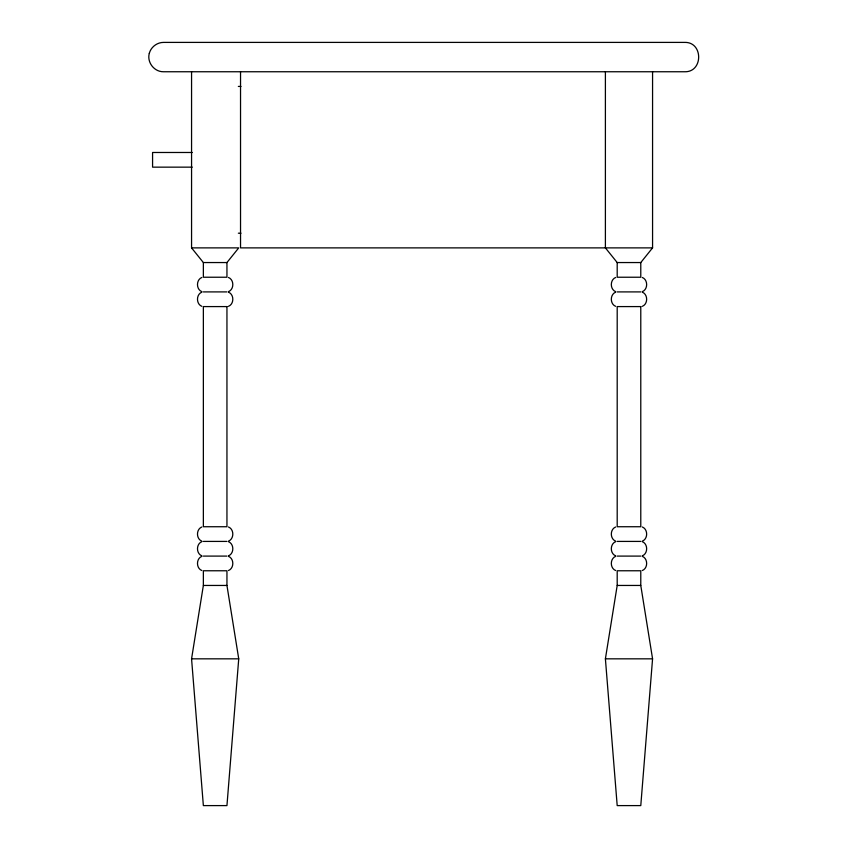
<?xml version="1.0" encoding="UTF-8"?>
<svg xmlns="http://www.w3.org/2000/svg" width="848" height="848" viewBox="0 0 848 848"><rect width="100%" height="100%" fill="white"/><g stroke="black" fill="none" stroke-linecap="round" stroke-linejoin="round"><path stroke-width="1.27" d="M238.733 658.832L226.946 805.6L203.361 805.6L191.563 658.832L203.361 585.449L203.361 570.768L226.946 570.768L226.946 585.449L238.733 658.832L191.563 658.832M652.568 658.832L640.781 805.6L617.196 805.6L605.398 658.832L617.196 585.449L617.196 570.768L640.781 570.768L640.781 585.449L652.568 658.832L605.398 658.832M191.563 247.881L203.361 262.551L203.361 277.232L226.946 277.232L226.946 262.551L238.733 247.881L191.563 247.881L191.563 71.751M605.398 71.751L605.398 247.881L617.196 262.551L617.196 277.232L640.781 277.232L640.781 262.551L652.568 247.881L652.568 71.751M201.835 277.476C196.047 279.723 196.047 289.412 201.835 291.659M201.835 292.157C196.047 294.404 196.047 304.093 201.835 306.329M228.462 291.659C234.26 289.412 234.26 279.723 228.462 277.476M228.462 306.329C234.26 304.093 234.26 294.404 228.462 292.157M615.669 277.476C609.882 279.723 609.882 289.412 615.669 291.659M615.669 292.157C609.882 294.404 609.882 304.093 615.669 306.329M642.307 291.659C648.095 289.412 648.095 279.723 642.307 277.476M201.835 526.99C196.047 529.237 196.047 538.915 201.835 541.162M642.307 306.329C648.095 304.093 648.095 294.404 642.307 292.157M201.835 541.671C196.047 543.907 196.047 553.596 201.835 555.843M228.462 541.162C234.26 538.915 234.26 529.237 228.462 526.99M201.835 556.341C196.047 558.588 196.047 568.277 201.835 570.524M228.462 555.843C234.26 553.596 234.26 543.907 228.462 541.671M228.462 570.524C234.26 568.277 234.26 558.588 228.462 556.341M615.669 526.99C609.882 529.237 609.882 538.915 615.669 541.162M615.669 541.671C609.882 543.907 609.882 553.596 615.669 555.843M642.307 541.162C648.095 538.915 648.095 529.237 642.307 526.99M615.669 556.341C609.882 558.588 609.882 568.277 615.669 570.524M642.307 555.843C648.095 553.596 648.095 543.907 642.307 541.671M642.307 570.524C648.095 568.277 648.095 558.588 642.307 556.341M238.341 86.432L241.002 86.432M192.263 152.481L152.576 152.481L152.576 167.151L192.263 167.151M238.352 233.2L241.002 233.2M652.568 247.881L240.535 247.881L240.535 71.751M203.361 262.551L226.946 262.551M617.196 262.551L640.781 262.551M203.361 291.903L226.946 291.903M617.196 291.903L640.781 291.903M203.361 541.416L226.946 541.416M617.196 541.416L640.781 541.416M203.361 556.097L226.946 556.097M617.196 556.097L640.781 556.097M203.361 585.449L226.946 585.449M617.196 585.449L640.781 585.449M149.312 53.276C146.736 62.211 154.188 71.921 163.484 71.751L684.516 71.751C703.374 72.472 703.374 41.69 684.516 42.4L163.484 42.4C156.997 42.432 151.018 47.022 149.312 53.276M226.946 306.584L203.361 306.584L203.361 526.735L226.946 526.735L226.946 306.584M640.781 306.584L617.196 306.584L617.196 526.735L640.781 526.735L640.781 306.584"/></g></svg>
